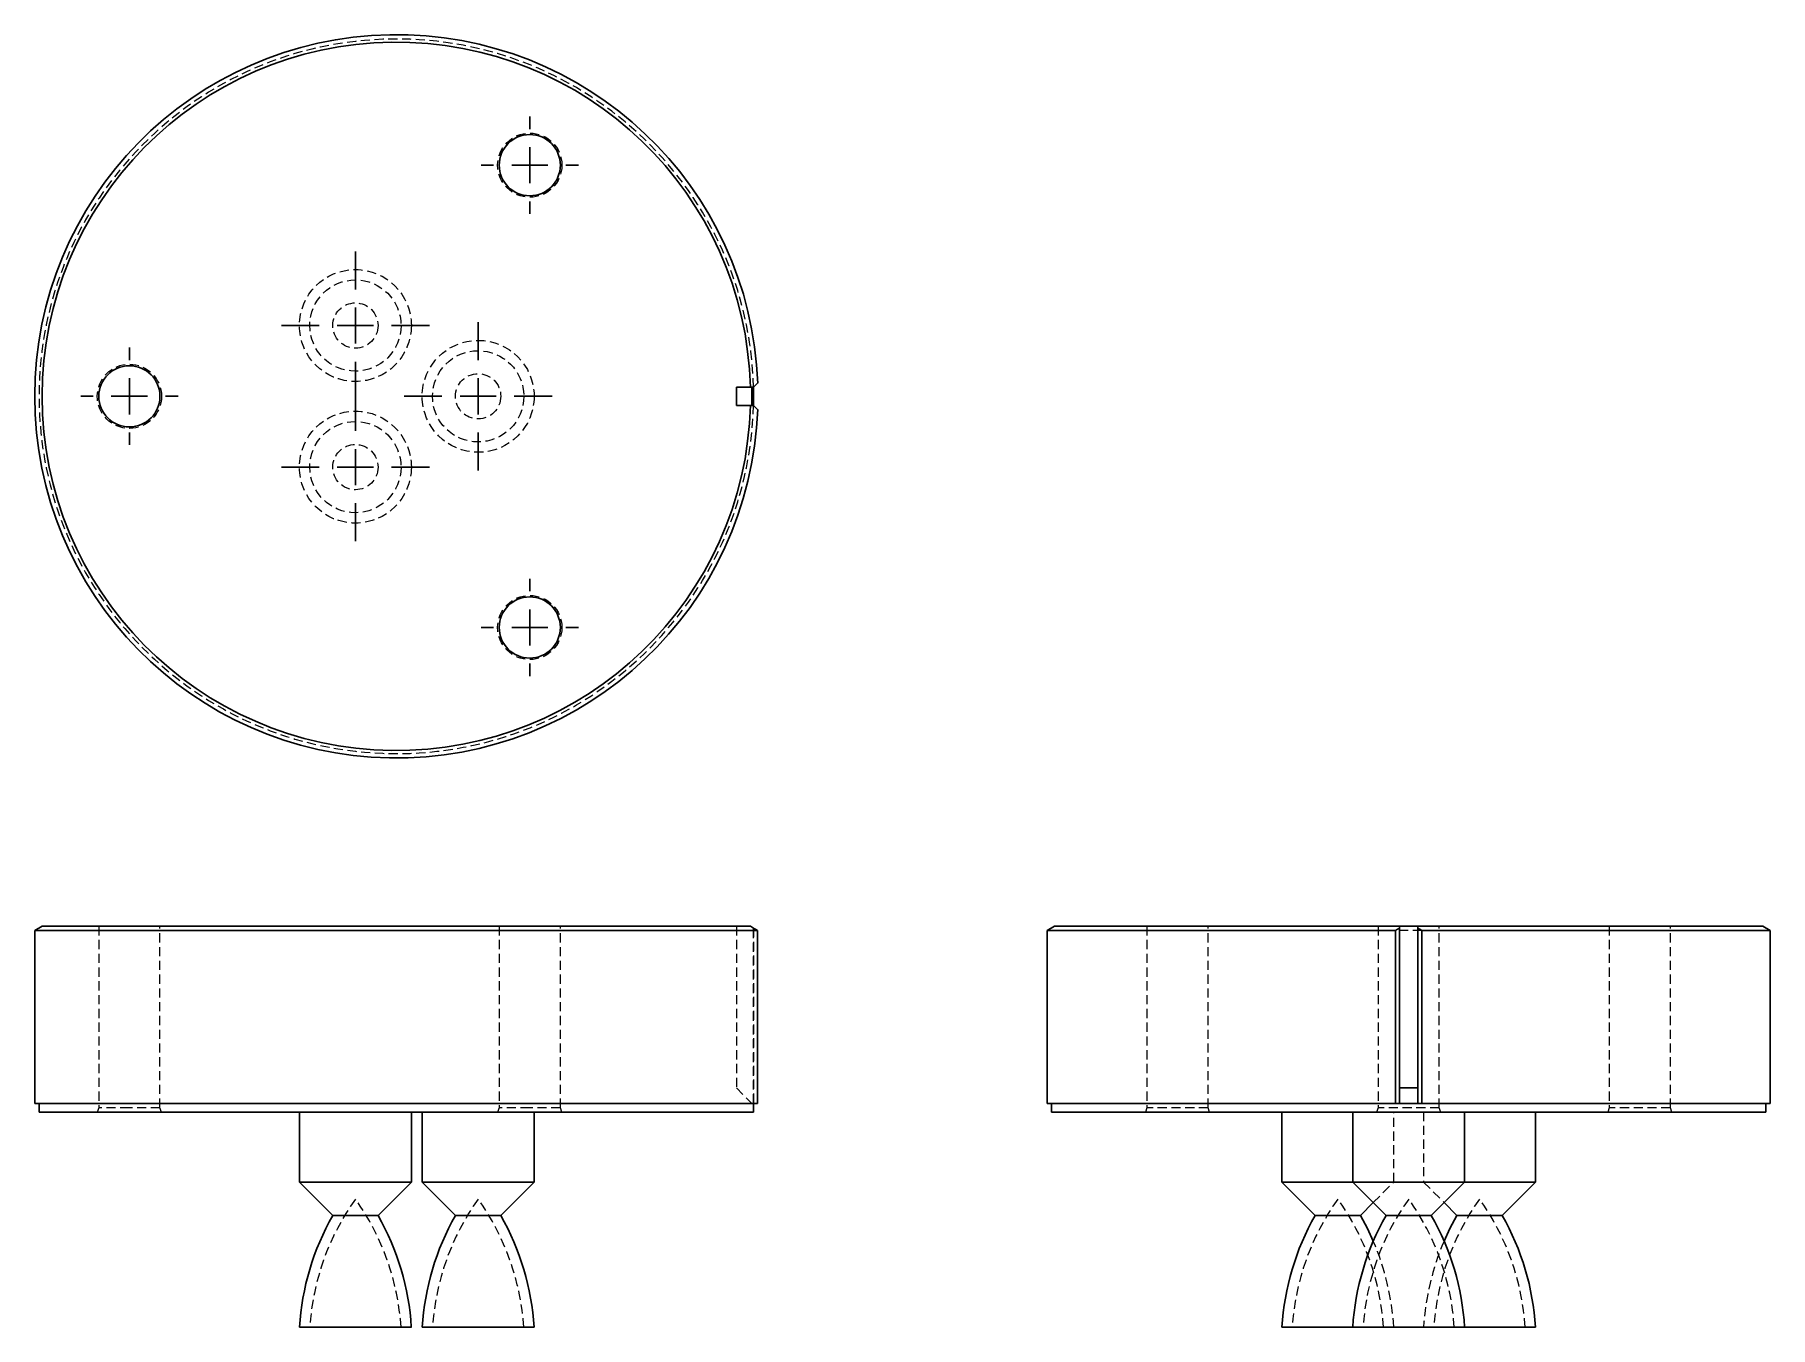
# Model space of a CAD drawing. Header units: millimetres. Extents: x 33 to 273, y 29 to 208.
import ezdxf

# ---------------------------------------------------------------- set-up
doc = ezdxf.new("R2010")
doc.units = ezdxf.units.MM
doc.linetypes.add('HIDDEN', pattern=[1.905, 1.27, -0.635])
doc.layers.add('10', color=7, linetype='Continuous')

# ---------------------------------------------------------------- blocks, each defined once
blk = doc.blocks.new('SW_CENTERMARKSYMBOL_0')
at = {"layer": '10', "color": 0}
for p, q in [((0, 5), (0, 10.24)), ((0, 0), (0, 2.5)), ((-5, 0), (-10.24, 0)), ((0, 0), (-2.5, 0)), ((0, 0), (0, -2.5)), ((0, 0), (2.5, 0)), ((5, 0), (10.24, 0)), ((0, -5), (0, -10.24))]:
    blk.add_line(p, q, dxfattribs=at)
blk = doc.blocks.new('SW_CENTERMARKSYMBOL_1')
at = {"layer": '10', "color": 0}
for p, q in [((0, 5), (0, 10.24)), ((0, 0), (0, 2.5)), ((-5, 0), (-10.24, 0)), ((0, 0), (-2.5, 0)), ((0, 0), (0, -2.5)), ((0, 0), (2.5, 0)), ((5, 0), (10.24, 0)), ((0, -5), (0, -10.24))]:
    blk.add_line(p, q, dxfattribs=at)
blk = doc.blocks.new('SW_CENTERMARKSYMBOL_2')
at = {"layer": '10', "color": 0}
for p, q in [((0, 5), (0, 10.24)), ((0, 0), (0, 2.5)), ((-5, 0), (-10.24, 0)), ((0, 0), (-2.5, 0)), ((0, 0), (0, -2.5)), ((0, 0), (2.5, 0)), ((5, 0), (10.24, 0)), ((0, -5), (0, -10.24))]:
    blk.add_line(p, q, dxfattribs=at)
blk = doc.blocks.new('SW_CENTERMARKSYMBOL_3')
at = {"layer": '10', "color": 0}
for p, q in [((0, 5), (0, 6.73)), ((0, 0), (0, 2.5)), ((-5, 0), (-6.73, 0)), ((0, 0), (-2.5, 0)), ((0, 0), (0, -2.5)), ((0, 0), (2.5, 0)), ((5, 0), (6.73, 0)), ((0, -5), (0, -6.73))]:
    blk.add_line(p, q, dxfattribs=at)
blk = doc.blocks.new('SW_CENTERMARKSYMBOL_4')
at = {"layer": '10', "color": 0}
for p, q in [((0, 5), (0, 6.73)), ((0, 0), (0, 2.5)), ((-5, 0), (-6.73, 0)), ((0, 0), (-2.5, 0)), ((0, 0), (0, -2.5)), ((0, 0), (2.5, 0)), ((5, 0), (6.73, 0)), ((0, -5), (0, -6.73))]:
    blk.add_line(p, q, dxfattribs=at)
blk = doc.blocks.new('SW_CENTERMARKSYMBOL_5')
at = {"layer": '10', "color": 0}
for p, q in [((0, 5), (0, 6.73)), ((0, 0), (0, 2.5)), ((-5, 0), (-6.73, 0)), ((0, 0), (-2.5, 0)), ((0, 0), (0, -2.5)), ((0, 0), (2.5, 0)), ((5, 0), (6.73, 0)), ((0, -5), (0, -6.73))]:
    blk.add_line(p, q, dxfattribs=at)

msp = doc.modelspace()

# ---------------------------------------------------------------- linework, layer by layer
at = {"color": 7, "linetype": 'Continuous', "lineweight": 25}
for p, q in [((130.04, 159.25), (131.97, 159.25)), ((130.04, 159.25), (130.04, 156.75)), ((131.97, 159.25), (132.41, 159.25)), ((132.18, 159.25), (132.18, 156.75)), ((130.04, 156.75), (131.97, 156.75)), ((131.97, 156.75), (132.42, 156.75)), ((34.05, 84.73), (33.02, 84.13)), ((33.02, 84.13), (33.02, 60.23)), ((33.02, 84.13), (132.98, 84.13)), ((34.05, 84.73), (131.97, 84.73)), ((131.97, 84.73), (132.42, 84.47)), ((132.98, 84.13), (132.98, 60.23)), ((132.98, 60.23), (132.98, 84.13)), ((174.03, 84.73), (173, 84.13)), ((173, 84.13), (173, 60.23)), ((173, 84.13), (221.16, 84.13)), ((174.03, 84.73), (221.75, 84.73)), ((221.16, 60.23), (221.16, 84.13)), ((221.75, 84.73), (221.75, 84.47)), ((224.25, 84.73), (221.75, 84.73)), ((221.75, 84.47), (221.75, 60.23)), ((224.25, 84.73), (224.25, 84.47)), ((224.25, 84.73), (271.97, 84.73)), ((224.25, 60.23), (224.25, 84.47)), ((224.83, 84.13), (224.83, 60.23)), ((224.83, 84.13), (273, 84.13)), ((273, 84.13), (271.97, 84.73)), ((273, 60.23), (273, 84.13)), ((33.02, 60.23), (132.98, 60.23)), ((33.61, 60.23), (33.61, 59.04)), ((132.42, 59.04), (132.42, 60.23)), ((173, 60.23), (221.16, 60.23)), ((173.6, 60.23), (173.6, 59.04)), ((221.75, 60.23), (221.16, 60.23)), ((224.25, 62.37), (221.75, 62.37)), ((221.75, 60.23), (224.25, 60.23)), ((224.83, 60.23), (224.25, 60.23)), ((224.83, 60.23), (273, 60.23)), ((272.4, 59.04), (272.4, 60.23)), ((33.61, 59.04), (83.02, 59.04)), ((69.62, 59.04), (69.62, 49.36)), ((83.02, 59.04), (132.42, 59.04)), ((85.1, 49.36), (85.1, 59.04)), ((86.59, 59.04), (86.59, 49.36)), ((102.06, 49.36), (102.06, 59.04)), ((173.6, 59.04), (272.4, 59.04)), ((205.47, 59.04), (205.47, 49.36)), ((215.26, 59.04), (215.26, 49.36)), ((230.74, 49.36), (230.74, 59.04)), ((240.53, 49.36), (240.53, 59.04)), ((69.62, 49.36), (74.23, 44.75)), ((69.62, 49.36), (85.1, 49.36)), ((80.49, 44.75), (85.1, 49.36)), ((86.59, 49.36), (91.2, 44.75)), ((86.59, 49.36), (102.06, 49.36)), ((97.46, 44.75), (102.06, 49.36)), ((205.47, 49.36), (210.08, 44.75)), ((205.47, 49.36), (215.26, 49.36)), ((215.26, 49.36), (219.87, 44.75)), ((215.26, 49.36), (230.74, 49.36)), ((226.13, 44.75), (230.74, 49.36)), ((230.74, 49.36), (240.53, 49.36)), ((235.92, 44.75), (240.53, 49.36)), ((216.34, 44.75), (218.1, 46.52)), ((227.9, 46.52), (229.66, 44.75)), ((74.23, 44.75), (80.49, 44.75)), ((91.2, 44.75), (97.46, 44.75)), ((210.08, 44.75), (215.92, 44.75)), ((215.92, 44.75), (216.34, 44.75)), ((219.87, 44.75), (226.13, 44.75)), ((229.66, 44.75), (230.08, 44.75)), ((230.08, 44.75), (235.92, 44.75)), ((69.62, 29.27), (85.1, 29.27)), ((86.59, 29.27), (102.06, 29.27)), ((205.47, 29.27), (215.26, 29.27)), ((215.26, 29.27), (230.74, 29.27)), ((230.74, 29.27), (240.53, 29.27))]:
    msp.add_line(p, q, dxfattribs=at)
at = {"color": 7, "linetype": 'HIDDEN', "lineweight": 18}
for p, q in [((41.89, 84.73), (41.89, 59.63)), ((50.34, 59.63), (50.34, 84.73)), ((97.24, 84.73), (97.24, 59.63)), ((105.7, 59.63), (105.7, 84.73)), ((130.04, 84.73), (130.04, 62.37)), ((131.97, 84.73), (132.41, 84.47)), ((132.41, 84.47), (132.7, 84.3)), ((132.41, 60.23), (132.41, 84.47)), ((132.42, 84.47), (132.42, 60.23)), ((186.81, 84.73), (186.81, 59.63)), ((195.27, 59.63), (195.27, 84.73)), ((218.77, 84.73), (218.77, 59.63)), ((224.83, 84.13), (221.16, 84.13)), ((227.23, 59.63), (227.23, 84.73)), ((250.73, 84.73), (250.73, 59.63)), ((259.19, 59.63), (259.19, 84.73)), ((130.04, 62.37), (132.18, 60.23)), ((132.98, 60.23), (132.98, 60.23)), ((41.89, 59.63), (41.67, 59.04)), ((46.11, 59.63), (41.89, 59.63)), ((50.34, 59.63), (46.11, 59.63)), ((50.55, 59.04), (50.34, 59.63)), ((97.24, 59.63), (97.03, 59.04)), ((101.47, 59.63), (97.24, 59.63)), ((105.7, 59.63), (101.47, 59.63)), ((105.91, 59.04), (105.7, 59.63)), ((186.81, 59.63), (186.6, 59.04)), ((195.27, 59.63), (186.81, 59.63)), ((195.48, 59.04), (195.27, 59.63)), ((218.77, 59.63), (218.56, 59.04)), ((227.23, 59.63), (218.77, 59.63)), ((220.94, 49.36), (220.94, 59.04)), ((225.06, 59.04), (225.06, 49.36)), ((227.44, 59.04), (227.23, 59.63)), ((250.73, 59.63), (250.52, 59.04)), ((259.19, 59.63), (250.73, 59.63)), ((259.4, 59.04), (259.19, 59.63)), ((218.1, 46.52), (220.94, 49.36)), ((225.06, 49.36), (227.9, 46.52))]:
    msp.add_line(p, q, dxfattribs=at)
at = {"color": 7, "linetype": 'Continuous', "lineweight": 25, "flags": 128}
for points in [[(218.1, 41.2), (217.29, 42.95), (216.34, 44.75)], [(229.66, 44.75), (228.71, 42.95), (227.9, 41.2)]]:
    msp.add_lwpolyline(points, dxfattribs=at)
at = {"color": 7, "linetype": 'HIDDEN', "lineweight": 18}
for centre, radius in [((101.47, 189.96), 4.44), ((77.36, 167.79), 7.74), ((77.36, 167.79), 6.31), ((77.36, 167.79), 3.13), ((94.33, 158), 7.74), ((94.33, 158), 6.31), ((46.11, 158), 4.44), ((94.33, 158), 3.13), ((77.36, 148.21), 7.74), ((77.36, 148.21), 6.31), ((77.36, 148.21), 3.13), ((101.47, 126.04), 4.44)]:
    msp.add_circle(centre, radius, dxfattribs=at)
at = {"color": 7, "linetype": 'Continuous', "lineweight": 25}
for centre in [(101.47, 189.96), (46.11, 158), (101.47, 126.04)]:
    msp.add_circle(centre, 4.23, dxfattribs=at)
for centre, radius, start, end in [((83.02, 158), 50, 2.0946, 357.8894), ((83.02, 158), 48.97, 1.4627, 358.5373), ((83.02, 158), 49.4, 358.5502, 1.4498), ((105.27, 27.08), 35.71, 150.3522, 176.4837), ((49.45, 27.08), 35.71, 3.5163, 29.6478), ((122.24, 27.08), 35.71, 150.3522, 176.4837), ((66.42, 27.08), 35.71, 3.5163, 29.6478), ((241.11, 27.08), 35.71, 150.3522, 176.4837), ((250.91, 27.08), 35.71, 150.3522, 176.4837), ((195.09, 27.08), 35.71, 3.5163, 29.6478), ((204.89, 27.08), 35.71, 3.5163, 29.6478)]:
    msp.add_arc(centre, radius, start, end, dxfattribs=at)
at = {"color": 7, "linetype": 'HIDDEN', "lineweight": 18}
for centre, radius, start, end in [((83.02, 158), 49.4, 1.4498, 358.5502), ((105.27, 27.08), 34.29, 144.4831, 176.3372), ((49.45, 27.08), 34.29, 3.6628, 35.5169), ((122.24, 27.08), 34.29, 144.4831, 176.3372), ((66.42, 27.08), 34.29, 3.6628, 35.5169), ((241.11, 27.08), 34.29, 144.4831, 176.3372), ((185.3, 27.08), 34.29, 3.6628, 35.5169), ((250.91, 27.08), 34.29, 144.4831, 176.3372), ((195.09, 27.08), 34.29, 3.6628, 35.5169), ((260.7, 27.08), 34.29, 144.4831, 176.3372), ((204.89, 27.08), 34.29, 3.6628, 35.5169), ((185.3, 27.08), 35.71, 3.5163, 23.2819), ((260.7, 27.08), 35.71, 156.7181, 176.4837)]:
    msp.add_arc(centre, radius, start, end, dxfattribs=at)
at = {"color": 7, "linetype": 'Continuous', "lineweight": 25}
for points in [[(132.41, 159.25), (132.6, 159.44), (132.79, 159.64), (132.98, 159.83)], [(132.98, 156.16), (132.8, 156.36), (132.61, 156.55), (132.42, 156.75)], [(132.98, 84.13), (132.8, 84.24), (132.61, 84.36), (132.42, 84.47)], [(221.16, 84.13), (221.36, 84.24), (221.55, 84.36), (221.75, 84.47)], [(224.25, 84.47), (224.44, 84.36), (224.64, 84.25), (224.83, 84.13)]]:
    msp.add_open_spline(points, degree=3, dxfattribs=at)
msp.add_open_spline([(132.7, 84.3), (132.71, 84.29), (132.8, 84.24), (132.9, 84.18), (132.98, 84.13)], degree=3, knots=[0, 0, 0, 0, 0.109632, 1, 1, 1, 1], dxfattribs=at)

# ---------------------------------------------------------------- block references
at = {"layer": '10'}
for name, p in [('SW_CENTERMARKSYMBOL_3', (101.47, 189.96)), ('SW_CENTERMARKSYMBOL_2', (77.36, 167.79)), ('SW_CENTERMARKSYMBOL_0', (94.33, 158)), ('SW_CENTERMARKSYMBOL_5', (46.11, 158)), ('SW_CENTERMARKSYMBOL_1', (77.36, 148.21)), ('SW_CENTERMARKSYMBOL_4', (101.47, 126.04))]:
    msp.add_blockref(name, p, dxfattribs=at)

doc.saveas('drawing.dxf')
